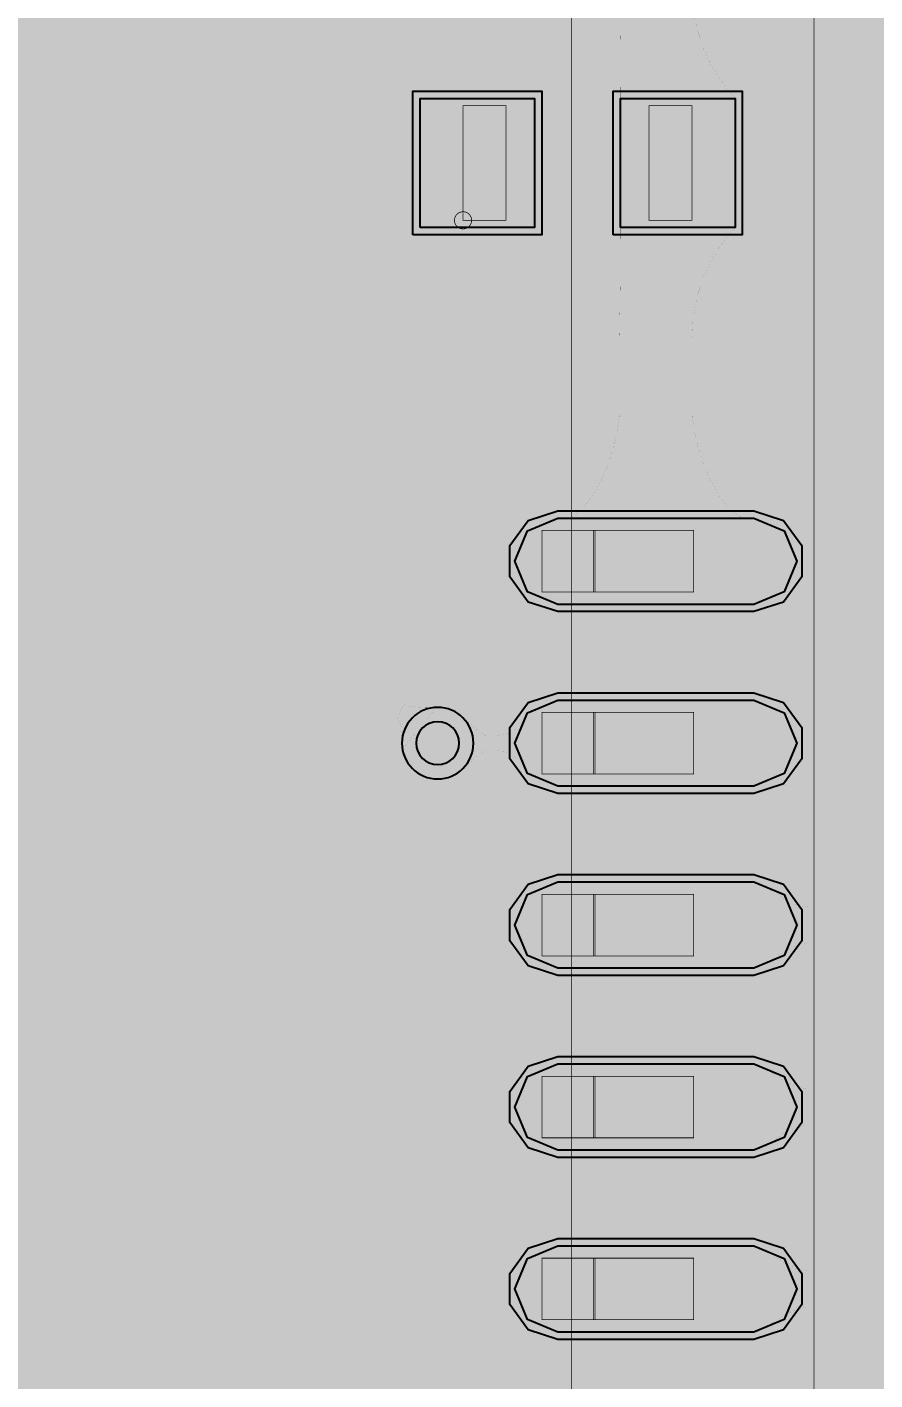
# Model space of a CAD drawing. Header units: millimetres. Extents: x 0 to 100, y -100 to 0.
# Drawn here: x 16.35 to 22.27, y -71.99 to -62.55 of the extents above; entities that cross this region are included whole.
import ezdxf

# ---------------------------------------------------------------- set-up
doc = ezdxf.new("R2010")
doc.units = ezdxf.units.MM
doc.header["$MEASUREMENT"] = 0
for name, color, linetype, true_color in [('Bottom-Layer', 7, 'Continuous', 0x0000ff), ('Component-Marking-Layer', 7, 'Continuous', 0x66ffcc), ('Component-Shape-Layer', 7, 'Continuous', 0x00cccc), ('Hole-Layer', 7, 'Continuous', 0x222222), ('Inner1', 7, 'Continuous', 0x999966), ('Inner2', 7, 'Continuous', 0x008000), ('Multi-Layer', 7, 'Continuous', 0xc0c0c0), ('Pin-Floating-Layer', 7, 'Continuous', 0xff99ff), ('Pin-Soldering-Layer', 7, 'Continuous', 0xcc9999), ('Top-Layer', 7, 'Continuous', 0xff0000), ('Top-Paste-Mask-Layer', 7, 'Continuous', 0x808080), ('Top-Silkscreen-Layer', 7, 'Continuous', 0xffcc00), ('Top-Solder-Mask-Layer', 7, 'Continuous', 0x800080)]:
    doc.layers.add(name, color=color, linetype=linetype, true_color=true_color)

msp = doc.modelspace()

# ---------------------------------------------------------------- hatches: boundary and pattern name
at = {"layer": 'Bottom-Layer'}
for points in [[(99.6419, -0.3581), (99.6419, -99.6419), (0.3581, -99.6419), (0.3581, -0.3581)], [(20.0887, -62.0063), (20.1775, -62.3379), (20.4203, -62.5806), (20.7518, -62.6694), (21.0834, -62.5806), (21.3261, -62.3379), (21.415, -62.0063), (21.3261, -61.6747), (21.0834, -61.432), (20.7518, -61.3431), (20.4203, -61.432), (20.1775, -61.6747)], [(18.6075, -67.5498), (18.689, -67.8539), (18.9116, -68.0765), (19.2157, -68.158), (19.5198, -68.0765), (19.7423, -67.8539), (19.8238, -67.5498), (19.7423, -67.2458), (19.5198, -67.0232), (19.2157, -66.9417), (18.9116, -67.0232), (18.689, -67.2458)]]:
    msp.add_hatch(color=256, dxfattribs=at).paths.add_polyline_path(points)
at = {"layer": 'Component-Marking-Layer'}
msp.add_hatch(color=256, dxfattribs=at).paths.add_polyline_path([(19.333, -63.9002, 1), (19.4529, -63.9002, 1)])
msp.add_hatch(color=256, dxfattribs=at).paths.add_polyline_path([(19.333, -63.9002, 1), (19.4529, -63.9002, 1)])
at = {"layer": 'Inner1'}
for points in [[(99.6419, -0.3581), (99.6419, -99.6419), (0.3581, -99.6419), (0.3581, -0.3581)], [(7.0747, -50.8217), (6.826, -51.0968), (6.736, -51.4567), (6.826, -51.8165), (7.0747, -52.0917), (6.826, -52.3668), (6.736, -52.7267), (6.826, -53.0865), (7.0747, -53.3617), (6.826, -53.6368), (6.736, -53.9967), (6.826, -54.3565), (7.0747, -54.6317), (6.826, -54.9068), (6.736, -55.2667), (6.826, -55.6265), (7.0747, -55.9017), (6.826, -56.1768), (6.736, -56.5367), (6.826, -56.8965), (7.0747, -57.1717), (6.826, -57.4468), (6.736, -57.8067), (6.826, -58.1665), (7.0747, -58.4417), (6.826, -58.7168), (6.736, -59.0767), (6.826, -59.4365), (7.0747, -59.7117), (6.826, -59.9868), (6.736, -60.3467), (6.826, -60.7066), (7.0747, -60.9817), (6.8189, -61.2705), (6.7366, -61.6475), (6.8489, -62.0166), (7.1272, -62.2839), (7.5005, -62.3812), (7.8739, -62.2839), (8.1521, -62.0166), (8.2644, -61.6475), (8.1822, -61.2705), (7.9263, -60.9817), (8.1751, -60.7066), (8.2651, -60.3467), (8.1751, -59.9868), (7.9263, -59.7117), (8.1751, -59.4365), (8.2651, -59.0767), (8.1751, -58.7168), (7.9263, -58.4417), (8.1751, -58.1665), (8.2651, -57.8067), (8.1751, -57.4468), (7.9263, -57.1717), (8.1751, -56.8965), (8.2651, -56.5367), (8.1751, -56.1768), (7.9263, -55.9017), (8.1751, -55.6265), (8.2651, -55.2667), (8.1751, -54.9068), (7.9263, -54.6317), (8.1751, -54.3565), (8.2651, -53.9967), (8.1751, -53.6368), (7.9263, -53.3617), (8.1751, -53.0865), (8.2651, -52.7267), (8.1751, -52.3668), (7.9263, -52.0917), (8.1751, -51.8165), (8.2651, -51.4567), (8.1751, -51.0968), (7.9263, -50.8217), (8.1751, -50.5465), (8.2651, -50.1867), (8.1751, -49.8268), (7.9263, -49.5517), (8.1371, -49.3401), (8.2508, -49.0639), (8.2499, -48.7652), (8.2487, -48.754), (8.7361, -48.2666), (8.8225, -48.6349), (9.0748, -48.9167), (8.979, -48.9927), (8.8966, -49.0829), (8.7597, -49.3625), (8.7458, -49.6735), (8.8569, -49.9643), (9.0748, -50.1867), (8.979, -50.2627), (8.8966, -50.3529), (8.7597, -50.6325), (8.7458, -50.9435), (8.8569, -51.2343), (9.0748, -51.4567), (8.979, -51.5327), (8.8966, -51.6229), (8.7597, -51.9025), (8.7458, -52.2135), (8.8569, -52.5043), (9.0748, -52.7267), (8.979, -52.8027), (8.8966, -52.8929), (8.7597, -53.1725), (8.7457, -53.4835), (8.8569, -53.7743), (9.0747, -53.9967), (8.826, -54.2718), (8.736, -54.6317), (8.826, -54.9915), (9.0747, -55.2667), (8.826, -55.5418), (8.736, -55.9017), (8.826, -56.2616), (9.0748, -56.5367), (8.979, -56.6127), (8.8966, -56.7029), (8.7597, -56.9825), (8.7458, -57.2936), (8.8569, -57.5844), (9.0748, -57.8067), (8.979, -57.8827), (8.8966, -57.9729), (8.7597, -58.2525), (8.7458, -58.5636), (8.8569, -58.8544), (9.0748, -59.0767), (8.979, -59.1527), (8.8966, -59.2429), (8.7597, -59.5225), (8.7457, -59.8335), (8.8569, -60.1243), (9.0747, -60.3467), (8.8257, -60.6223), (8.736, -60.9828), (8.8267, -61.343), (9.0765, -61.6179), (9.0915, -61.63), (9.0915, -69.656), (9.1226, -69.8125), (9.2113, -69.9453), (13.1324, -73.8664), (13.1377, -73.9398), (13.2561, -74.2622), (13.5303, -74.469), (13.8729, -74.4943), (14.1745, -74.3299), (14.3389, -74.0284), (14.3137, -73.6858), (14.107, -73.4115), (13.7846, -73.293), (13.7111, -73.2878), (13.6546, -73.2313), (13.9751, -73.1926), (14.2306, -72.9952), (14.3492, -72.6949), (14.2973, -72.3763), (14.0895, -72.1291), (13.7846, -72.023), (13.7111, -72.0178), (13.6546, -71.9613), (13.9751, -71.9226), (14.2306, -71.7252), (14.3492, -71.4249), (14.2973, -71.1063), (14.0895, -70.8591), (13.7846, -70.753), (13.7111, -70.7478), (13.6546, -70.6913), (13.9751, -70.6526), (14.2306, -70.4552), (14.3492, -70.1549), (14.2973, -69.8363), (14.0895, -69.5891), (13.7846, -69.483), (13.7111, -69.4778), (13.6546, -69.4213), (13.9751, -69.3826), (14.2306, -69.1852), (14.3492, -68.8849), (14.2973, -68.5663), (14.0895, -68.3191), (13.7846, -68.213), (13.7111, -68.2078), (13.6546, -68.1513), (13.9751, -68.1126), (14.2306, -67.9152), (14.3492, -67.6149), (14.2973, -67.2962), (14.0895, -67.0491), (13.7846, -66.943), (13.7111, -66.9378), (13.6546, -66.8813), (13.9751, -66.8426), (14.2306, -66.6452), (14.3492, -66.3449), (14.2973, -66.0262), (14.0895, -65.7791), (13.7846, -65.673), (13.7111, -65.6678), (12.1433, -64.1), (12.1433, -61.0946), (18.6076, -67.5589), (18.6785, -67.835), (18.8675, -68.0484), (19.1329, -68.1523), (19.4166, -68.1239), (19.656, -67.9693), (19.7988, -67.7225), (19.8134, -67.4379), (19.6967, -67.1778), (19.4744, -66.9995), (19.1951, -66.9421), (19.1485, -66.9426), (12.3473, -60.1414), (12.3473, -58.2522), (13.1324, -59.0374), (13.1377, -59.1108), (13.2561, -59.4332), (13.5303, -59.64), (13.8729, -59.6653), (14.1745, -59.5009), (14.3389, -59.1994), (14.3137, -58.8568), (14.107, -58.5825), (13.7846, -58.464), (13.7111, -58.4588), (13.6546, -58.4023), (13.9751, -58.3636), (14.2306, -58.1662), (14.3492, -57.8659), (14.2973, -57.5472), (14.0895, -57.3001), (13.7846, -57.194), (13.7111, -57.1888), (13.6546, -57.1323), (13.9751, -57.0936), (14.2306, -56.8962), (14.3492, -56.5959), (14.2973, -56.2772), (14.0895, -56.0301), (13.7846, -55.924), (13.7111, -55.9188), (13.6546, -55.8623), (13.9751, -55.8236), (14.2306, -55.6262), (14.3492, -55.3259), (14.2973, -55.0072), (14.0895, -54.76), (13.7846, -54.654), (13.7111, -54.6488), (13.6546, -54.5923), (13.9751, -54.5536), (14.2306, -54.3562), (14.3492, -54.0559), (14.2973, -53.7372), (14.0895, -53.49), (13.7846, -53.384), (13.7111, -53.3788), (13.6546, -53.3223), (13.9751, -53.2836), (14.2306, -53.0862), (14.3492, -52.7859), (14.2973, -52.4672), (14.0895, -52.22), (13.7846, -52.114), (13.7111, -52.1088), (13.7007, -52.0984), (13.7007, -52.0574), (13.9367, -52.0278), (14.1434, -51.9099), (14.289, -51.7217), (14.3512, -51.4921), (14.3207, -51.2562), (14.2019, -51.05), (14.1537, -50.9944), (14.1537, -47.4524), (14.1225, -47.2958), (14.0338, -47.1631), (10.2475, -43.3768), (10.2505, -43.3504), (10.263, -43.2571), (10.2641, -43.163), (10.2609, -43.1218), (10.2554, -43.0809), (18.721, -51.5464), (18.721, -52.2644), (18.6727, -52.32), (18.5285, -52.6318), (18.5762, -52.9719), (18.8006, -53.232), (19.1301, -53.329), (19.4596, -53.232), (19.684, -52.9719), (19.7317, -52.6318), (19.5875, -52.32), (19.5392, -52.2644), (19.5392, -51.6143), (19.5814, -51.3627), (19.4663, -51.1351), (19.4283, -51.0971), (19.4194, -51.0879), (19.4102, -51.079), (12.9683, -44.6371), (13.0207, -44.6475), (13.0739, -44.651), (13.2881, -44.651), (13.3436, -44.6991), (13.6553, -44.8434), (13.9955, -44.7958), (14.2556, -44.5714), (14.3527, -44.2419), (14.2557, -43.9124), (13.9957, -43.688), (13.6555, -43.6402), (13.3437, -43.7844), (13.2881, -43.8327), (13.2434, -43.8327), (10.2475, -40.8368), (10.2505, -40.8104), (10.2567, -40.7742), (10.2613, -40.7377), (12.7846, -43.2611), (12.9174, -43.3498), (13.0739, -43.381), (13.2881, -43.381), (13.3436, -43.4291), (13.6553, -43.5734), (13.9955, -43.5258), (14.2556, -43.3014), (14.3527, -42.9719), (14.2557, -42.6424), (13.9957, -42.418), (13.6555, -42.3702), (13.3437, -42.5144), (13.2881, -42.5627), (13.2434, -42.5627), (10.2475, -39.5668), (10.2505, -39.5404), (10.2582, -39.4939), (10.263, -39.4471), (10.265, -39.4), (10.2641, -39.3529), (10.1778, -39.0371), (9.9674, -38.7864), (9.6713, -38.6466), (9.3439, -38.6434), (9.0453, -38.7774), (9.0453, -29.6107), (13.1431, -25.5129), (13.1738, -25.8127), (13.3447, -26.061), (13.6139, -26.1967), (13.9152, -26.1865), (14.1745, -26.0328), (14.3282, -25.7735), (14.3385, -25.4722), (14.2028, -25.203), (13.9545, -25.032), (13.6546, -25.0013), (13.7111, -24.9449), (13.7843, -24.9396), (14.0894, -24.8337), (14.2972, -24.5866), (14.3492, -24.2679), (14.2307, -23.9675), (13.9752, -23.7701), (13.6546, -23.7313), (13.7111, -23.6748), (13.7843, -23.6696), (14.0894, -23.5637), (14.2972, -23.3166), (14.3492, -22.9979), (14.2307, -22.6975), (13.9752, -22.5001), (13.6546, -22.4613), (13.7111, -22.4048), (13.7843, -22.3996), (14.0431, -22.3226), (14.2431, -22.1411), (14.3447, -21.8909), (14.328, -21.6214), (14.1963, -21.3856), (13.9754, -21.2302), (14.1395, -21.0661), (16.5447, -21.0661), (18.6116, -23.133), (18.7116, -23.4031), (18.9247, -23.5968), (19.203, -23.6708), (19.4842, -23.6085), (19.7051, -23.4238), (19.8163, -23.1581), (19.7928, -22.8711), (19.6399, -22.6271), (19.3919, -22.4807), (19.1044, -22.4649), (19.1007, -22.4654), (17.0033, -20.368), (16.8706, -20.2794), (16.7141, -20.2482), (13.9201, -20.2482), (13.6885, -20.3202), (13.5383, -20.5107), (6.5689, -27.48), (6.4803, -27.6127), (6.4492, -27.7692), (6.4492, -44.471), (6.4803, -44.6275), (6.5689, -44.7602), (6.7524, -44.9436), (6.7512, -44.9548), (6.7503, -45.2538), (6.8641, -45.5303), (7.0752, -45.742), (6.8419, -45.9899), (6.7392, -46.3145), (6.7875, -46.6515), (6.9773, -46.9341), (7.0246, -46.975), (7.0752, -47.012), (6.8329, -47.2755), (6.7371, -47.6203), (6.8087, -47.971), (7.0319, -48.2508), (7.0533, -48.2668), (7.0752, -48.282), (6.8329, -48.5455), (6.7371, -48.8903), (6.8087, -49.241), (7.0319, -49.5208), (7.0531, -49.5366), (7.0747, -49.5517), (6.826, -49.8268), (6.736, -50.1867), (6.826, -50.5465)], [(20.0887, -62.0063), (20.1775, -62.3379), (20.4203, -62.5806), (20.7518, -62.6694), (21.0834, -62.5806), (21.3261, -62.3379), (21.415, -62.0063), (21.3261, -61.6747), (21.0834, -61.432), (20.7518, -61.3431), (20.4203, -61.432), (20.1775, -61.6747)]]:
    msp.add_hatch(color=256, dxfattribs=at).paths.add_polyline_path(points)
at = {"layer": 'Inner2'}
for points in [[(99.6419, -0.3581), (99.6419, -99.6419), (0.3581, -99.6419), (0.3581, -0.3581)], [(20.1504, -80.4768), (21.8448, -80.4768), (22.0839, -80.3854), (22.2008, -80.1577), (22.3957, -80.1577), (22.2616, -80.4236), (22.2574, -80.7213), (22.3838, -80.9909), (22.6155, -81.178), (22.9056, -81.2448), (23.1958, -81.178), (23.4274, -80.9909), (23.5539, -80.7213), (23.5496, -80.4236), (23.4156, -80.1577), (52.0537, -80.1577), (51.9196, -80.4236), (51.9154, -80.7213), (52.0418, -80.9909), (52.2735, -81.178), (52.5637, -81.2448), (52.8538, -81.178), (53.0855, -80.9909), (53.2119, -80.7213), (53.2077, -80.4236), (53.0736, -80.1577), (66.8827, -80.1577), (66.7487, -80.4236), (66.7444, -80.7213), (66.8709, -80.9909), (67.1025, -81.178), (67.3927, -81.2448), (67.6828, -81.178), (67.9145, -80.9909), (68.041, -80.7213), (68.0367, -80.4236), (67.9026, -80.1577), (75.3352, -80.1577), (75.4428, -80.2198), (75.5652, -80.2413), (85.7252, -80.2413), (85.9042, -80.1933), (86.0353, -80.0622), (86.0833, -79.8832), (86.0833, -70.5698), (86.1526, -70.4067), (86.1763, -70.2311), (86.1526, -70.0556), (86.0833, -69.8925), (86.0833, -68.0721), (86.0353, -67.8931), (85.9042, -67.762), (85.7252, -67.714), (75.5652, -67.714), (75.3861, -67.762), (75.255, -67.8931), (75.207, -68.0721), (75.207, -77.747), (22.203, -77.747), (22.203, -22.2029), (83.5252, -22.2029), (83.7042, -22.1549), (83.8353, -22.0238), (83.8833, -21.8447), (83.8833, -20.1503), (83.8353, -19.9712), (83.7042, -19.8401), (83.5252, -19.7922), (32.8903, -19.7922), (33.176, -19.571), (33.3033, -19.2329), (33.2346, -18.8783), (32.9901, -18.6123), (32.6425, -18.5139), (32.2949, -18.6123), (32.0505, -18.8783), (31.9817, -19.2329), (32.1091, -19.571), (32.3947, -19.7922), (22.203, -19.7922), (22.203, -17.3022), (22.155, -17.1231), (22.0239, -16.992), (21.8448, -16.9441), (21.0819, -16.9441), (20.7518, -16.8561), (20.4218, -16.9441), (20.1504, -16.9441), (19.9713, -16.992), (19.8402, -17.1231), (19.7923, -17.3022), (19.7923, -22.8694), (19.5998, -22.5913), (19.2885, -22.459), (18.9547, -22.5135), (18.7016, -22.7379), (18.6075, -23.0628), (18.7016, -23.3877), (18.9547, -23.6121), (19.2885, -23.6666), (19.5998, -23.5343), (19.7923, -23.2562), (19.7923, -67.3564), (19.5998, -67.0783), (19.2885, -66.9461), (18.9547, -67.0006), (18.7016, -67.225), (18.6075, -67.5498), (18.7016, -67.8747), (18.9547, -68.0991), (19.2885, -68.1536), (19.5998, -68.0214), (19.7923, -67.7432), (19.7923, -77.747), (16.891, -77.747), (16.712, -77.795), (16.5809, -77.9261), (16.5329, -78.1052), (16.5329, -79.7996), (16.5809, -79.9787), (16.712, -80.1097), (16.891, -80.1577), (19.7944, -80.1577), (19.9113, -80.3854)], [(20.1504, -17.3022), (21.8448, -17.3022), (21.8448, -80.1187), (20.1504, -80.1187)]]:
    msp.add_hatch(color=256, dxfattribs=at).paths.add_polyline_path(points)
at = {"layer": 'Pin-Floating-Layer'}
for points in [[(20.3141, -66.0648), (20.3141, -66.4949), (19.9441, -66.4949), (19.9441, -66.0648)], [(20.3141, -66.0648), (20.3141, -66.4949), (19.9441, -66.4949), (19.9441, -66.0648)], [(20.3141, -67.3348), (20.3141, -67.7649), (19.9441, -67.7649), (19.9441, -67.3348)], [(20.3141, -67.3348), (20.3141, -67.7649), (19.9441, -67.7649), (19.9441, -67.3348)], [(20.3141, -68.6048), (20.3141, -69.0349), (19.9441, -69.0349), (19.9441, -68.6048)], [(20.3141, -68.6048), (20.3141, -69.0349), (19.9441, -69.0349), (19.9441, -68.6048)], [(20.3141, -69.8748), (20.3141, -70.3049), (19.9441, -70.3049), (19.9441, -69.8748)], [(20.3141, -69.8748), (20.3141, -70.3049), (19.9441, -70.3049), (19.9441, -69.8748)], [(20.3141, -71.1448), (20.3141, -71.5749), (19.9441, -71.5749), (19.9441, -71.1448)], [(20.3141, -71.1448), (20.3141, -71.5749), (19.9441, -71.5749), (19.9441, -71.1448)]]:
    msp.add_hatch(color=256, dxfattribs=at).paths.add_polyline_path(points)
at = {"layer": 'Pin-Soldering-Layer'}
for points in [[(19.393, -63.9001), (19.393, -63.1001), (19.693, -63.1001), (19.693, -63.9001)], [(19.393, -63.9001), (19.393, -63.1001), (19.693, -63.1001), (19.693, -63.9001)], [(20.993, -63.9001), (20.693, -63.9001), (20.693, -63.1001), (20.993, -63.1001)], [(20.993, -63.9001), (20.693, -63.9001), (20.693, -63.1001), (20.993, -63.1001)], [(21.0041, -66.0648), (21.0041, -66.4949), (20.3041, -66.4949), (20.3041, -66.0648)], [(21.0041, -66.0648), (21.0041, -66.4949), (20.3041, -66.4949), (20.3041, -66.0648)], [(21.0041, -67.3348), (21.0041, -67.7649), (20.3041, -67.7649), (20.3041, -67.3348)], [(21.0041, -67.3348), (21.0041, -67.7649), (20.3041, -67.7649), (20.3041, -67.3348)], [(21.0041, -68.6048), (21.0041, -69.0349), (20.3041, -69.0349), (20.3041, -68.6048)], [(21.0041, -68.6048), (21.0041, -69.0349), (20.3041, -69.0349), (20.3041, -68.6048)], [(21.0041, -69.8748), (21.0041, -70.3049), (20.3041, -70.3049), (20.3041, -69.8748)], [(21.0041, -69.8748), (21.0041, -70.3049), (20.3041, -70.3049), (20.3041, -69.8748)], [(21.0041, -71.1448), (21.0041, -71.5749), (20.3041, -71.5749), (20.3041, -71.1448)], [(21.0041, -71.1448), (21.0041, -71.5749), (20.3041, -71.5749), (20.3041, -71.1448)]]:
    msp.add_hatch(color=256, dxfattribs=at).paths.add_polyline_path(points)
at = {"layer": 'Top-Layer'}
for points in [[(99.6419, -0.3581), (99.6419, -99.6419), (0.3581, -99.6419), (0.3581, -0.3581)], [(22.2324, -59.9978), (22.075, -59.8926), (21.8893, -59.8557), (21.8704, -59.8557), (21.7446, -59.7648), (21.6009, -59.7058), (21.893, -59.5342), (22.0612, -59.2402), (22.0612, -58.9015), (21.893, -58.6075), (21.6009, -58.4358), (21.7446, -58.3769), (21.8704, -58.286), (23.759, -58.286), (23.9447, -58.249), (24.1021, -58.1439), (24.9657, -57.2802), (24.9657, -71.0764), (24.5189, -71.5232), (24.5334, -71.272), (24.4534, -71.0334), (24.2901, -70.8418), (24.0673, -70.7249), (24.321, -70.5817), (24.4888, -70.3435), (24.5384, -70.0565), (24.4602, -69.7758), (24.2693, -69.5558), (24.0025, -69.4389), (23.7113, -69.4475), (23.4519, -69.5802), (23.4303, -69.5961), (23.4146, -69.6047), (21.8704, -69.6047), (21.7446, -69.5138), (21.6009, -69.4548), (21.7446, -69.3959), (21.8704, -69.305), (22.1272, -69.305), (22.3128, -69.2681), (22.4702, -69.1629), (23.0348, -68.5983), (23.1399, -68.4409), (23.1769, -68.2553), (23.1769, -61.1433), (23.1399, -60.9576), (23.0348, -60.8002)], [(19.093, -63.9501), (19.093, -63.0501), (19.893, -63.0501), (19.893, -63.9501)], [(20.4931, -63.9501), (20.4931, -63.0501), (21.2931, -63.0501), (21.2931, -63.9501)], [(14.1258, -73.4261), (13.8146, -73.2958), (13.4819, -73.3514), (13.2299, -73.5757), (13.1364, -73.8999), (13.2299, -74.224), (13.4819, -74.4484), (13.8146, -74.5039), (14.1258, -74.3736), (14.2564, -74.4718), (14.4073, -74.5349), (14.1348, -74.6875), (13.9632, -74.9484), (13.9309, -75.2591), (14.0453, -75.5497), (14.2806, -75.755), (14.584, -75.829), (15.953, -75.829), (16.2564, -75.755), (16.4917, -75.5497), (16.6061, -75.2591), (16.5738, -74.9484), (16.4022, -74.6875), (16.1298, -74.5349), (16.4218, -74.3632), (16.59, -74.0692), (16.59, -73.7305), (16.4218, -73.4365), (16.1298, -73.2649), (16.4218, -73.0932), (16.59, -72.7992), (16.59, -72.4605), (16.4218, -72.1665), (16.1298, -71.9949), (16.4218, -71.8232), (16.59, -71.5292), (16.59, -71.1905), (16.4218, -70.8965), (16.1298, -70.7249), (16.4218, -70.5532), (16.59, -70.2592), (16.59, -69.9205), (16.4218, -69.6265), (16.1298, -69.4548), (16.4218, -69.2832), (16.59, -68.9892), (16.59, -68.6505), (16.4218, -68.3565), (16.1298, -68.1848), (16.4218, -68.0132), (16.59, -67.7192), (16.59, -67.3805), (16.4218, -67.0865), (16.1298, -66.9148), (16.4022, -66.7622), (16.5738, -66.5013), (16.6061, -66.1906), (16.4917, -65.9), (16.2564, -65.6947), (15.953, -65.6207), (14.584, -65.6207), (14.3369, -65.6688), (14.1258, -65.8061), (13.8146, -65.6758), (13.4819, -65.7313), (13.2299, -65.9557), (13.1364, -66.2798), (13.2299, -66.604), (13.4819, -66.8283), (13.8146, -66.8839), (14.1258, -66.7536), (14.2564, -66.8518), (14.4073, -66.9148), (14.2564, -66.9779), (14.1258, -67.0761), (13.8146, -66.9458), (13.4819, -67.0014), (13.2299, -67.2257), (13.1364, -67.5498), (13.2299, -67.874), (13.4819, -68.0983), (13.8146, -68.1539), (14.1258, -68.0236), (14.2564, -68.1218), (14.4073, -68.1848), (14.2564, -68.2479), (14.1258, -68.3461), (13.8146, -68.2158), (13.4819, -68.2714), (13.2299, -68.4957), (13.1364, -68.8198), (13.2299, -69.144), (13.4819, -69.3683), (13.8146, -69.4239), (14.1258, -69.2936), (14.2564, -69.3918), (14.4073, -69.4548), (14.2564, -69.5179), (14.1258, -69.6161), (13.8146, -69.4858), (13.4819, -69.5414), (13.2299, -69.7657), (13.1364, -70.0899), (13.2299, -70.414), (13.4819, -70.6383), (13.8146, -70.6939), (14.1258, -70.5636), (14.2564, -70.6618), (14.4073, -70.7249), (14.2564, -70.7879), (14.1258, -70.8861), (13.8146, -70.7558), (13.4819, -70.8114), (13.2299, -71.0357), (13.1364, -71.3599), (13.2299, -71.684), (13.4819, -71.9083), (13.8146, -71.9639), (14.1258, -71.8336), (14.2564, -71.9318), (14.4073, -71.9949), (14.2564, -72.0579), (14.1258, -72.1561), (13.8146, -72.0258), (13.4819, -72.0814), (13.2299, -72.3057), (13.1364, -72.6299), (13.2299, -72.954), (13.4819, -73.1784), (13.8146, -73.2339), (14.1258, -73.1036), (14.2564, -73.2018), (14.4073, -73.2649), (14.2564, -73.3279)], [(20.0552, -66.5808), (19.8424, -66.4927), (19.7542, -66.2798), (19.8424, -66.067), (20.0552, -65.9788), (21.4242, -65.9788), (21.637, -66.067), (21.7252, -66.2798), (21.637, -66.4927), (21.4242, -66.5808)], [(20.0552, -67.8508), (19.8424, -67.7627), (19.7542, -67.5498), (19.8424, -67.337), (20.0552, -67.2488), (21.4242, -67.2488), (21.637, -67.337), (21.7252, -67.5498), (21.637, -67.7627), (21.4242, -67.8508)], [(20.0552, -69.1209), (19.8424, -69.0327), (19.7542, -68.8198), (19.8424, -68.607), (20.0552, -68.5188), (21.4242, -68.5188), (21.637, -68.607), (21.7252, -68.8198), (21.637, -69.0327), (21.4242, -69.1209)], [(20.0552, -70.3909), (19.8424, -70.3027), (19.7542, -70.0899), (19.8424, -69.877), (20.0552, -69.7888), (21.4242, -69.7888), (21.637, -69.877), (21.7252, -70.0899), (21.637, -70.3027), (21.4242, -70.3909)], [(20.0552, -71.6609), (19.8424, -71.5727), (19.7542, -71.3599), (19.8424, -71.147), (20.0552, -71.0588), (21.4242, -71.0588), (21.637, -71.147), (21.7252, -71.3599), (21.637, -71.5727), (21.4242, -71.6609)]]:
    msp.add_hatch(color=256, dxfattribs=at).paths.add_polyline_path(points)
at = {"layer": 'Top-Paste-Mask-Layer'}
for points in [[(19.093, -63.9501), (19.093, -63.0501), (19.893, -63.0501), (19.893, -63.9501)], [(20.4931, -63.9501), (20.4931, -63.0501), (21.2931, -63.0501), (21.2931, -63.9501)], [(20.0552, -66.5808), (19.8424, -66.4927), (19.7542, -66.2798), (19.8424, -66.067), (20.0552, -65.9788), (21.4242, -65.9788), (21.637, -66.067), (21.7252, -66.2798), (21.637, -66.4927), (21.4242, -66.5808)], [(20.0552, -67.8508), (19.8424, -67.7627), (19.7542, -67.5498), (19.8424, -67.337), (20.0552, -67.2488), (21.4242, -67.2488), (21.637, -67.337), (21.7252, -67.5498), (21.637, -67.7627), (21.4242, -67.8508)], [(20.0552, -69.1209), (19.8424, -69.0327), (19.7542, -68.8198), (19.8424, -68.607), (20.0552, -68.5188), (21.4242, -68.5188), (21.637, -68.607), (21.7252, -68.8198), (21.637, -69.0327), (21.4242, -69.1209)], [(20.0552, -70.3909), (19.8424, -70.3027), (19.7542, -70.0899), (19.8424, -69.877), (20.0552, -69.7888), (21.4242, -69.7888), (21.637, -69.877), (21.7252, -70.0899), (21.637, -70.3027), (21.4242, -70.3909)], [(20.0552, -71.6609), (19.8424, -71.5727), (19.7542, -71.3599), (19.8424, -71.147), (20.0552, -71.0588), (21.4242, -71.0588), (21.637, -71.147), (21.7252, -71.3599), (21.637, -71.5727), (21.4242, -71.6609)]]:
    msp.add_hatch(color=256, dxfattribs=at).paths.add_polyline_path(points)
at = {"layer": 'Top-Solder-Mask-Layer'}
for points in [[(19.0422, -64.0009), (19.0422, -62.9993), (19.9438, -62.9993), (19.9438, -64.0009)], [(20.4423, -64.0009), (20.4423, -62.9993), (21.3439, -62.9993), (21.3439, -64.0009)], [(20.0552, -66.6318), (19.8483, -66.5646), (19.7204, -66.3886), (19.7204, -66.1711), (19.8483, -65.9951), (20.0552, -65.9278), (21.4242, -65.9278), (21.6311, -65.9951), (21.759, -66.1711), (21.759, -66.3886), (21.6311, -66.5646), (21.4242, -66.6318)], [(20.0552, -67.9018), (19.8483, -67.8346), (19.7204, -67.6586), (19.7204, -67.4411), (19.8483, -67.2651), (20.0552, -67.1978), (21.4242, -67.1978), (21.6311, -67.2651), (21.759, -67.4411), (21.759, -67.6586), (21.6311, -67.8346), (21.4242, -67.9018)], [(20.0552, -69.1719), (19.8483, -69.1046), (19.7204, -68.9286), (19.7204, -68.7111), (19.8483, -68.5351), (20.0552, -68.4678), (21.4242, -68.4678), (21.6311, -68.5351), (21.759, -68.7111), (21.759, -68.9286), (21.6311, -69.1046), (21.4242, -69.1719)], [(20.0552, -70.4419), (19.8483, -70.3746), (19.7204, -70.1986), (19.7204, -69.9811), (19.8483, -69.8051), (20.0552, -69.7378), (21.4242, -69.7378), (21.6311, -69.8051), (21.759, -69.9811), (21.759, -70.1986), (21.6311, -70.3746), (21.4242, -70.4419)], [(20.0552, -71.7119), (19.8483, -71.6446), (19.7204, -71.4686), (19.7204, -71.2511), (19.8483, -71.0751), (20.0552, -71.0078), (21.4242, -71.0078), (21.6311, -71.0751), (21.759, -71.2511), (21.759, -71.4686), (21.6311, -71.6446), (21.4242, -71.7119)]]:
    msp.add_hatch(color=256, dxfattribs=at).paths.add_polyline_path(points)

# ---------------------------------------------------------------- linework, layer by layer
at = {"layer": 'Bottom-Layer', "const_width": 0.0508}
for points in [[(20.0887, -62.0063), (20.1775, -62.3379), (20.4203, -62.5806), (20.7518, -62.6694), (21.0834, -62.5806), (21.3261, -62.3379), (21.415, -62.0063), (21.3261, -61.6747), (21.0834, -61.432), (20.7518, -61.3431), (20.4203, -61.432), (20.1775, -61.6747)], [(18.6075, -67.5498), (18.689, -67.8539), (18.9116, -68.0765), (19.2157, -68.158), (19.5198, -68.0765), (19.7423, -67.8539), (19.8238, -67.5498), (19.7423, -67.2458), (19.5198, -67.0232), (19.2157, -66.9417), (18.9116, -67.0232), (18.689, -67.2458)]]:
    msp.add_lwpolyline(points, close=True, dxfattribs=at)
at = {"layer": 'Component-Marking-Layer', "const_width": 0.00508}
msp.add_lwpolyline([(19.333, -63.9002, 1), (19.4529, -63.9002), (19.4529, -63.9002, 1), (19.333, -63.9002)], format="xyb", dxfattribs=at)
msp.add_lwpolyline([(19.333, -63.9002, 1), (19.4529, -63.9002), (19.4529, -63.9002, 1), (19.333, -63.9002)], format="xyb", dxfattribs=at)
at = {"layer": 'Component-Shape-Layer', "const_width": 0.0508}
for points in [[(19.393, -63.9001), (19.393, -63.1001), (20.993, -63.1001), (20.993, -63.9001)], [(19.393, -63.9001), (19.393, -63.1001), (20.993, -63.1001), (20.993, -63.9001)], [(16.0541, -65.7748), (19.9541, -65.7748), (19.9541, -75.6749), (16.0541, -75.6749)], [(16.0541, -65.7748), (19.9541, -65.7748), (19.9541, -75.6749), (16.0541, -75.6749)]]:
    msp.add_lwpolyline(points, close=True, dxfattribs=at)
at = {"layer": 'Hole-Layer'}
msp.add_lwpolyline([(19.0657, -67.5498, 1), (19.3657, -67.5498), (19.3657, -67.5498, 1), (19.0657, -67.5498)], format="xyb", dxfattribs=at)
at = {"layer": 'Inner1'}
for points, const_width in [([(12.1433, -61.0946), (18.6076, -67.5589), (18.6785, -67.835), (18.8675, -68.0484), (19.1329, -68.1523), (19.4166, -68.1239), (19.656, -67.9693), (19.7988, -67.7225), (19.8134, -67.4379), (19.6967, -67.1778), (19.4744, -66.9995), (19.1951, -66.9421), (19.1485, -66.9426), (12.3473, -60.1414)], 0.0508), ([(19.1771, -67.5498), (11.9381, -60.3108)], 0.102)]:
    msp.add_lwpolyline(points, dxfattribs=dict(at, const_width=const_width))
for points, const_width in [([(20.0887, -62.0063), (20.1775, -62.3379), (20.4203, -62.5806), (20.7518, -62.6694), (21.0834, -62.5806), (21.3261, -62.3379), (21.415, -62.0063), (21.3261, -61.6747), (21.0834, -61.432), (20.7518, -61.3431), (20.4203, -61.432), (20.1775, -61.6747)], 0.0508), ([(18.9348, -67.3797), (18.978, -67.2786), (19.0064, -67.2894), (19.0604, -67.2971), (19.1298, -67.3009), (19.204, -67.3001), (18.9694, -67.5926), (18.9678, -67.5484), (18.9679, -67.4888), (18.9601, -67.4278), (18.9502, -67.4013)], 0.000254)]:
    msp.add_lwpolyline(points, close=True, dxfattribs=dict(at, const_width=const_width))
at = {"layer": 'Inner2', "const_width": 0.00508}
msp.add_lwpolyline([(20.1504, -17.3022), (21.8448, -17.3022), (21.8448, -80.1187), (20.1504, -80.1187)], close=True, dxfattribs=at)
at = {"layer": 'Inner2', "const_width": 0.0508}
for points in [[(75.207, -77.747), (22.203, -77.747), (22.203, -22.2029), (83.5252, -22.2029)], [(19.7923, -23.2562), (19.7923, -67.3564), (19.5998, -67.0783), (19.2885, -66.9461), (18.9547, -67.0006), (18.7016, -67.225), (18.6075, -67.5498), (18.7016, -67.8747), (18.9547, -68.0991), (19.2885, -68.1536), (19.5998, -68.0214), (19.7923, -67.7432), (19.7923, -77.747), (16.891, -77.747), (16.712, -77.795), (16.5809, -77.9261)]]:
    msp.add_lwpolyline(points, dxfattribs=at)
at = {"layer": 'Multi-Layer'}
msp.add_lwpolyline([(18.9657, -67.5498, 1), (19.4657, -67.5498, 1)], format="xyb", close=True, dxfattribs=at)
at = {"layer": 'Pin-Floating-Layer', "const_width": 0.00508}
for points in [[(20.3141, -66.0648), (20.3141, -66.4949), (19.9441, -66.4949), (19.9441, -66.0648)], [(20.3141, -66.0648), (20.3141, -66.4949), (19.9441, -66.4949), (19.9441, -66.0648)], [(20.3141, -67.3348), (20.3141, -67.7649), (19.9441, -67.7649), (19.9441, -67.3348)], [(20.3141, -67.3348), (20.3141, -67.7649), (19.9441, -67.7649), (19.9441, -67.3348)], [(20.3141, -68.6048), (20.3141, -69.0349), (19.9441, -69.0349), (19.9441, -68.6048)], [(20.3141, -68.6048), (20.3141, -69.0349), (19.9441, -69.0349), (19.9441, -68.6048)], [(20.3141, -69.8748), (20.3141, -70.3049), (19.9441, -70.3049), (19.9441, -69.8748)], [(20.3141, -69.8748), (20.3141, -70.3049), (19.9441, -70.3049), (19.9441, -69.8748)], [(20.3141, -71.1448), (20.3141, -71.5749), (19.9441, -71.5749), (19.9441, -71.1448)], [(20.3141, -71.1448), (20.3141, -71.5749), (19.9441, -71.5749), (19.9441, -71.1448)]]:
    msp.add_lwpolyline(points, close=True, dxfattribs=at)
at = {"layer": 'Pin-Soldering-Layer', "const_width": 0.00508}
for points in [[(19.393, -63.9001), (19.393, -63.1001), (19.693, -63.1001), (19.693, -63.9001)], [(19.393, -63.9001), (19.393, -63.1001), (19.693, -63.1001), (19.693, -63.9001)], [(20.993, -63.9001), (20.693, -63.9001), (20.693, -63.1001), (20.993, -63.1001)], [(20.993, -63.9001), (20.693, -63.9001), (20.693, -63.1001), (20.993, -63.1001)], [(21.0041, -66.0648), (21.0041, -66.4949), (20.3041, -66.4949), (20.3041, -66.0648)], [(21.0041, -66.0648), (21.0041, -66.4949), (20.3041, -66.4949), (20.3041, -66.0648)], [(21.0041, -67.3348), (21.0041, -67.7649), (20.3041, -67.7649), (20.3041, -67.3348)], [(21.0041, -67.3348), (21.0041, -67.7649), (20.3041, -67.7649), (20.3041, -67.3348)], [(21.0041, -68.6048), (21.0041, -69.0349), (20.3041, -69.0349), (20.3041, -68.6048)], [(21.0041, -68.6048), (21.0041, -69.0349), (20.3041, -69.0349), (20.3041, -68.6048)], [(21.0041, -69.8748), (21.0041, -70.3049), (20.3041, -70.3049), (20.3041, -69.8748)], [(21.0041, -69.8748), (21.0041, -70.3049), (20.3041, -70.3049), (20.3041, -69.8748)], [(21.0041, -71.1448), (21.0041, -71.5749), (20.3041, -71.5749), (20.3041, -71.1448)], [(21.0041, -71.1448), (21.0041, -71.5749), (20.3041, -71.5749), (20.3041, -71.1448)]]:
    msp.add_lwpolyline(points, close=True, dxfattribs=at)
at = {"layer": 'Top-Layer'}
for points, const_width in [([(22.2066, -61.3442), (22.2066, -68.0543), (21.9262, -68.3347), (21.8704, -68.3347), (21.7446, -68.2438), (21.6009, -68.1848), (21.893, -68.0132), (22.0612, -67.7192), (22.0612, -67.3805), (21.893, -67.0865), (21.6009, -66.9148), (21.9099, -66.7255), (22.072, -66.4014), (22.0384, -66.0407), (21.8192, -65.7522), (21.4806, -65.6231), (21.4426, -65.5547), (21.4058, -65.468), (21.3764, -65.3745), (21.3571, -65.2807), (21.3534, -65.2481), (21.3518, -65.2095), (21.3518, -64.7121), (21.4046, -64.4337), (21.5554, -64.1939), (21.6264, -64.0811), (21.6512, -63.9501), (21.6512, -63.0501), (21.6264, -62.9192), (21.5554, -62.8063), (21.4168, -62.5959), (21.3545, -62.3517)], 0.0508), ([(20.7397, -66.2798), (20.7397, -62.0184)], 0.508), ([(20.1275, -62.3707), (20.1275, -62.7795), (20.0182, -62.7146), (19.893, -62.692), (19.093, -62.692), (18.9139, -62.74), (18.7829, -62.8711), (18.7349, -63.0501), (18.7349, -63.9501), (18.7829, -64.1292), (18.9139, -64.2603), (19.093, -64.3083), (19.893, -64.3083), (20.0182, -64.2857), (20.1275, -64.2208), (20.1275, -65.2095), (20.126, -65.2481), (20.1223, -65.2807), (20.103, -65.3745), (20.0736, -65.468), (20.0368, -65.5547), (19.9988, -65.6231), (19.6602, -65.7522), (19.441, -66.0407), (19.4074, -66.4014), (19.5695, -66.7255), (19.8784, -66.9148), (19.7276, -66.9779), (19.5969, -67.0761), (19.2858, -66.9458), (18.953, -67.0014), (18.7011, -67.2257), (18.6075, -67.5498), (18.7011, -67.874), (18.953, -68.0983), (19.2858, -68.1539), (19.5969, -68.0236), (19.7276, -68.1218), (19.8784, -68.1848), (19.5864, -68.3565), (19.4182, -68.6505), (19.4182, -68.9892), (19.5864, -69.2832), (19.8784, -69.4548), (19.5864, -69.6265), (19.4182, -69.9205), (19.4182, -70.2592), (19.5864, -70.5532), (19.8784, -70.7249), (19.5864, -70.8965), (19.4182, -71.1905), (19.4182, -71.5292), (19.5864, -71.8232), (19.8784, -71.9949), (19.5864, -72.1665)], 0.0508), ([(19.493, -63.5001), (19.493, -62.7936)], 0.0508), ([(19.493, -63.5001), (18.8365, -63.5001)], 0.0508), ([(19.493, -63.5001), (19.493, -64.2067)], 0.0508), ([(16.1298, -71.9949), (16.4218, -71.8232), (16.59, -71.5292), (16.59, -71.1905), (16.4218, -70.8965), (16.1298, -70.7249), (16.4218, -70.5532), (16.59, -70.2592), (16.59, -69.9205), (16.4218, -69.6265), (16.1298, -69.4548), (16.4218, -69.2832), (16.59, -68.9892), (16.59, -68.6505), (16.4218, -68.3565), (16.1298, -68.1848), (16.4218, -68.0132), (16.59, -67.7192), (16.59, -67.3805), (16.4218, -67.0865), (16.1298, -66.9148), (16.4022, -66.7622), (16.5738, -66.5013), (16.6061, -66.1906), (16.4917, -65.9), (16.2564, -65.6947)], 0.0508), ([(19.1271, -67.5498), (20.7397, -67.5498)], 0.1016), ([(22.6917, -68.2553), (22.1272, -68.8198)], 0.254), ([(22.1272, -68.8198), (20.8253, -68.8198)], 0.254), ([(23.4146, -69.6047), (21.8704, -69.6047), (21.7446, -69.5138), (21.6009, -69.4548), (21.7446, -69.3959), (21.8704, -69.305), (22.1272, -69.305), (22.3128, -69.2681)], 0.0508), ([(20.7397, -70.0899), (23.8761, -70.0899)], 0.254), ([(20.7397, -71.3599), (23.8761, -71.3599)], 0.254)]:
    msp.add_lwpolyline(points, dxfattribs=dict(at, const_width=const_width))
at = {"layer": 'Top-Layer', "const_width": 0.000254}
for points in [[(20.4857, -62.2881), (20.9937, -62.2881, 0.189), (21.2931, -63.0501), (20.4931, -63.0501, 0.005)], [(20.9937, -64.7121), (20.4857, -64.7121, 0.005), (20.4931, -63.9501), (21.2931, -63.9501, 0.189)]]:
    msp.add_lwpolyline(points, format="xyb", close=True, dxfattribs=at)
at = {"layer": 'Top-Layer'}
for points in [[(19.093, -63.9501), (19.093, -63.0501), (19.893, -63.0501), (19.893, -63.9501)], [(20.4931, -63.9501), (20.4931, -63.0501), (21.2931, -63.0501), (21.2931, -63.9501)], [(20.0552, -66.5808), (19.8424, -66.4927), (19.7542, -66.2798), (19.8424, -66.067), (20.0552, -65.9788), (21.4242, -65.9788), (21.637, -66.067), (21.7252, -66.2798), (21.637, -66.4927), (21.4242, -66.5808)], [(20.0552, -67.8508), (19.8424, -67.7627), (19.7542, -67.5498), (19.8424, -67.337), (20.0552, -67.2488), (21.4242, -67.2488), (21.637, -67.337), (21.7252, -67.5498), (21.637, -67.7627), (21.4242, -67.8508)], [(20.0552, -69.1209), (19.8424, -69.0327), (19.7542, -68.8198), (19.8424, -68.607), (20.0552, -68.5188), (21.4242, -68.5188), (21.637, -68.607), (21.7252, -68.8198), (21.637, -69.0327), (21.4242, -69.1209)], [(20.0552, -70.3909), (19.8424, -70.3027), (19.7542, -70.0899), (19.8424, -69.877), (20.0552, -69.7888), (21.4242, -69.7888), (21.637, -69.877), (21.7252, -70.0899), (21.637, -70.3027), (21.4242, -70.3909)], [(20.0552, -71.6609), (19.8424, -71.5727), (19.7542, -71.3599), (19.8424, -71.147), (20.0552, -71.0588), (21.4242, -71.0588), (21.637, -71.147), (21.7252, -71.3599), (21.637, -71.5727), (21.4242, -71.6609)]]:
    msp.add_lwpolyline(points, close=True, dxfattribs=at)
at = {"layer": 'Top-Layer', "const_width": 0.000254}
for points in [[(20.4857, -65.2168), (20.9937, -65.2168), (20.9961, -65.2756), (21.0031, -65.3371), (21.0293, -65.4645), (21.0693, -65.5919), (21.1203, -65.7121), (21.1793, -65.8181), (21.2108, -65.8635), (21.2433, -65.9026), (21.2763, -65.9346), (21.3094, -65.9586), (21.3423, -65.9736), (21.3747, -65.9788), (20.1047, -65.9788), (20.137, -65.9736), (20.17, -65.9586), (20.2031, -65.9346), (20.2361, -65.9026), (20.2686, -65.8635), (20.3001, -65.8181), (20.3591, -65.7121), (20.4101, -65.5919), (20.4501, -65.4645), (20.4763, -65.3371), (20.4833, -65.2756)], [(19.556, -67.499), (19.556, -67.6006), (19.5302, -67.6124), (19.4893, -67.6434), (19.381, -67.7373), (19.381, -67.3623), (19.4893, -67.4563), (19.5302, -67.4873)], [(19.6299, -67.6006), (19.6299, -67.499), (19.6759, -67.4925), (19.7214, -67.4752), (19.7592, -67.4508), (19.7731, -67.4371), (19.7823, -67.4228), (19.7823, -67.6768), (19.7731, -67.6626), (19.7592, -67.6489), (19.7214, -67.6245), (19.6759, -67.6072)], [(21.8052, -68.6928), (21.8052, -68.9468), (21.7485, -68.9543), (21.6931, -68.974), (21.6397, -69.0019), (21.5889, -69.0338), (21.4976, -69.0937), (21.4583, -69.1134), (21.4242, -69.1209), (21.4242, -68.5188), (21.4583, -68.5263), (21.4976, -68.546), (21.5889, -68.6058), (21.6397, -68.6378), (21.6931, -68.6657), (21.7485, -68.6854)], [(21.8052, -69.9628), (21.8052, -70.2169), (21.7485, -70.2243), (21.6931, -70.244), (21.6397, -70.2719), (21.5889, -70.3039), (21.4976, -70.3637), (21.4583, -70.3834), (21.4242, -70.3909), (21.4242, -69.7888), (21.4583, -69.7963), (21.4976, -69.816), (21.5889, -69.8758), (21.6397, -69.9078), (21.6931, -69.9357), (21.7485, -69.9554)], [(21.8052, -71.2329), (21.8052, -71.4869), (21.7485, -71.4943), (21.6931, -71.514), (21.6397, -71.5419), (21.5889, -71.5739), (21.4976, -71.6337), (21.4583, -71.6534), (21.4242, -71.6609), (21.4242, -71.0588), (21.4583, -71.0663), (21.4976, -71.086), (21.5889, -71.1459), (21.6397, -71.1778), (21.6931, -71.2057), (21.7485, -71.2254)]]:
    msp.add_lwpolyline(points, close=True, dxfattribs=at)
at = {"layer": 'Top-Paste-Mask-Layer'}
for points in [[(19.093, -63.9501), (19.093, -63.0501), (19.893, -63.0501), (19.893, -63.9501)], [(20.4931, -63.9501), (20.4931, -63.0501), (21.2931, -63.0501), (21.2931, -63.9501)], [(20.0552, -66.5808), (19.8424, -66.4927), (19.7542, -66.2798), (19.8424, -66.067), (20.0552, -65.9788), (21.4242, -65.9788), (21.637, -66.067), (21.7252, -66.2798), (21.637, -66.4927), (21.4242, -66.5808)], [(20.0552, -67.8508), (19.8424, -67.7627), (19.7542, -67.5498), (19.8424, -67.337), (20.0552, -67.2488), (21.4242, -67.2488), (21.637, -67.337), (21.7252, -67.5498), (21.637, -67.7627), (21.4242, -67.8508)], [(20.0552, -69.1209), (19.8424, -69.0327), (19.7542, -68.8198), (19.8424, -68.607), (20.0552, -68.5188), (21.4242, -68.5188), (21.637, -68.607), (21.7252, -68.8198), (21.637, -69.0327), (21.4242, -69.1209)], [(20.0552, -70.3909), (19.8424, -70.3027), (19.7542, -70.0899), (19.8424, -69.877), (20.0552, -69.7888), (21.4242, -69.7888), (21.637, -69.877), (21.7252, -70.0899), (21.637, -70.3027), (21.4242, -70.3909)], [(20.0552, -71.6609), (19.8424, -71.5727), (19.7542, -71.3599), (19.8424, -71.147), (20.0552, -71.0588), (21.4242, -71.0588), (21.637, -71.147), (21.7252, -71.3599), (21.637, -71.5727), (21.4242, -71.6609)]]:
    msp.add_lwpolyline(points, close=True, dxfattribs=at)
at = {"layer": 'Top-Silkscreen-Layer'}
for points, const_width in [([(18.7875, -63.0945, -0.414), (19.0974, -62.7847)], 0.254), ([(18.7875, -63.0945, -0.414), (19.0974, -62.7847)], 0.254), ([(21.2732, -62.7905, -0.414), (21.5831, -63.1004)], 0.254), ([(21.2732, -62.7905, -0.414), (21.5831, -63.1004)], 0.254), ([(19.0974, -64.2043, -0.414), (18.7875, -63.8945)], 0.254), ([(19.0974, -64.2043, -0.414), (18.7875, -63.8945)], 0.254), ([(21.5831, -63.9003, -0.414), (21.2732, -64.2102)], 0.254), ([(21.5831, -63.9003, -0.414), (21.2732, -64.2102)], 0.254), ([(17.0849, -66.2798, 1), (17.3851, -66.2798), (17.3851, -66.2798, 1), (17.0849, -66.2798)], 0.3), ([(17.0849, -66.2798, 1), (17.3851, -66.2798), (17.3851, -66.2798, 1), (17.0849, -66.2798)], 0.3)]:
    msp.add_lwpolyline(points, format="xyb", dxfattribs=dict(at, const_width=const_width))
for points, const_width in [([(19.8974, -62.7847), (19.0974, -62.7847)], 0.254), ([(19.8974, -62.7847), (19.0974, -62.7847)], 0.254), ([(20.4733, -62.7905), (21.2733, -62.7905)], 0.254), ([(20.4733, -62.7905), (21.2733, -62.7905)], 0.254), ([(18.7876, -63.0945), (18.7876, -63.8945)], 0.254), ([(18.7876, -63.0945), (18.7876, -63.8945)], 0.254), ([(21.5831, -63.1004), (21.5831, -63.9004)], 0.254), ([(21.5831, -63.1004), (21.5831, -63.9004)], 0.254), ([(19.8974, -64.2043), (19.0974, -64.2043)], 0.254), ([(19.8974, -64.2043), (19.0974, -64.2043)], 0.254), ([(20.4733, -64.2102), (21.2733, -64.2102)], 0.254), ([(20.4733, -64.2102), (21.2733, -64.2102)], 0.254), ([(16.4827, -65.6986), (19.5255, -65.6986)], 0.1524), ([(16.4827, -75.7511), (16.4827, -65.6986)], 0.1524), ([(16.4827, -65.6986), (19.5255, -65.6986)], 0.1524), ([(16.4827, -75.7511), (16.4827, -65.6986)], 0.1524), ([(19.5255, -65.6986), (19.5255, -75.7511)], 0.1524), ([(19.5255, -65.6986), (19.5255, -75.7511)], 0.1524)]:
    msp.add_lwpolyline(points, dxfattribs=dict(at, const_width=const_width))
at = {"layer": 'Top-Solder-Mask-Layer'}
for points in [[(19.0422, -64.0009), (19.0422, -62.9993), (19.9438, -62.9993), (19.9438, -64.0009)], [(20.4423, -64.0009), (20.4423, -62.9993), (21.3439, -62.9993), (21.3439, -64.0009)], [(20.0552, -66.6318), (19.8483, -66.5646), (19.7204, -66.3886), (19.7204, -66.1711), (19.8483, -65.9951), (20.0552, -65.9278), (21.4242, -65.9278), (21.6311, -65.9951), (21.759, -66.1711), (21.759, -66.3886), (21.6311, -66.5646), (21.4242, -66.6318)], [(20.0552, -67.9018), (19.8483, -67.8346), (19.7204, -67.6586), (19.7204, -67.4411), (19.8483, -67.2651), (20.0552, -67.1978), (21.4242, -67.1978), (21.6311, -67.2651), (21.759, -67.4411), (21.759, -67.6586), (21.6311, -67.8346), (21.4242, -67.9018)], [(20.0552, -69.1719), (19.8483, -69.1046), (19.7204, -68.9286), (19.7204, -68.7111), (19.8483, -68.5351), (20.0552, -68.4678), (21.4242, -68.4678), (21.6311, -68.5351), (21.759, -68.7111), (21.759, -68.9286), (21.6311, -69.1046), (21.4242, -69.1719)], [(20.0552, -70.4419), (19.8483, -70.3746), (19.7204, -70.1986), (19.7204, -69.9811), (19.8483, -69.8051), (20.0552, -69.7378), (21.4242, -69.7378), (21.6311, -69.8051), (21.759, -69.9811), (21.759, -70.1986), (21.6311, -70.3746), (21.4242, -70.4419)], [(20.0552, -71.7119), (19.8483, -71.6446), (19.7204, -71.4686), (19.7204, -71.2511), (19.8483, -71.0751), (20.0552, -71.0078), (21.4242, -71.0078), (21.6311, -71.0751), (21.759, -71.2511), (21.759, -71.4686), (21.6311, -71.6446), (21.4242, -71.7119)]]:
    msp.add_lwpolyline(points, close=True, dxfattribs=at)

doc.saveas('drawing.dxf')
